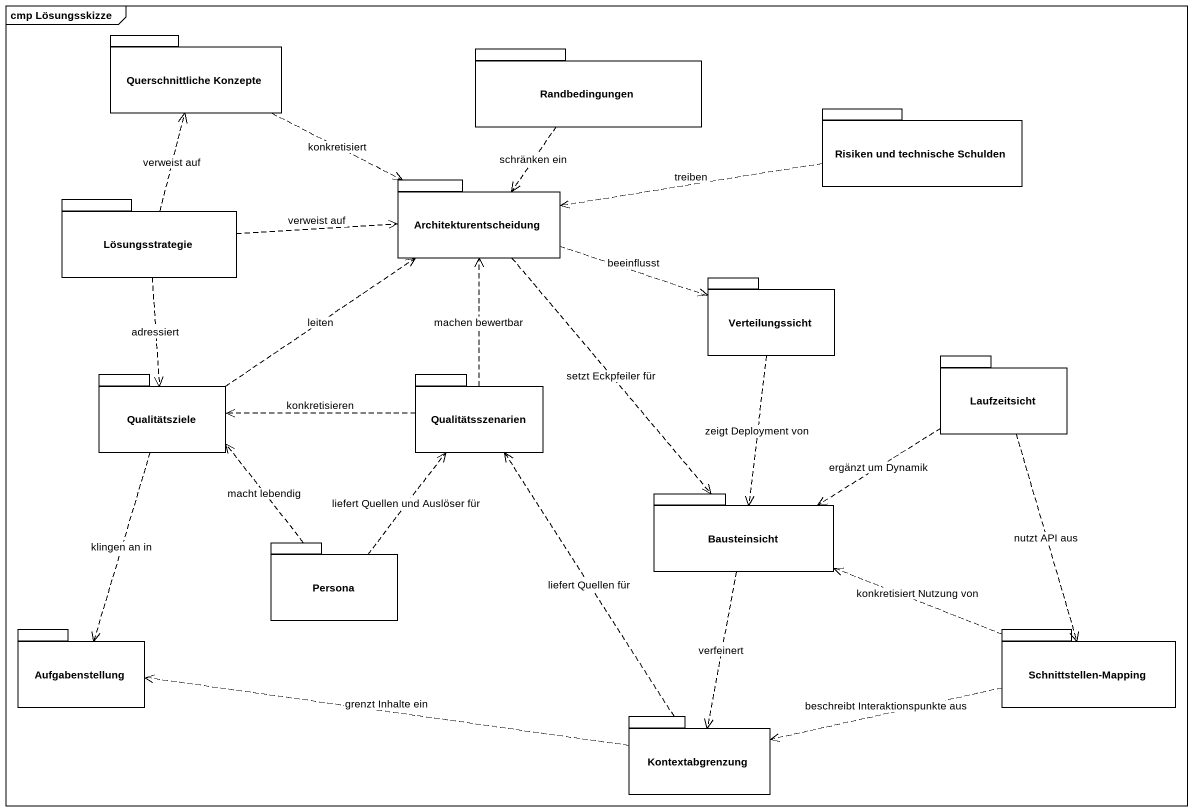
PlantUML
@startuml
mainframe cmp Lösungsskizze
package "Querschnittliche Konzepte" as Querschnittliche_Konzepte {
}
package Randbedingungen {
}
package "Risiken und technische Schulden" as Risiken_und_technische {
}
package Lösungsstrategie {
}
package Architekturentscheidung {
}
package Verteilungssicht {
}
package Qualitätsziele {
}
package Qualitätsszenarien {
}
package Laufzeitsicht {
}
package Bausteinsicht {
}
package Persona {
}
package Aufgabenstellung {
}
package "Schnittstellen-Mapping" as Schnittstellen_Mapping {
}
package Kontextabgrenzung {
}
Querschnittliche_Konzepte .right.> Architekturentscheidung : konkretisiert
Randbedingungen ..> Architekturentscheidung : schränken ein
Risiken_und_technische .left.> Architekturentscheidung : treiben
Lösungsstrategie .up.> Querschnittliche_Konzepte : verweist auf
Lösungsstrategie .right.> Architekturentscheidung : verweist auf
Lösungsstrategie ..> Qualitätsziele : adressiert
Architekturentscheidung .right.> Verteilungssicht : beeinflusst
Architekturentscheidung ..> Bausteinsicht : setzt Eckpfeiler für
Verteilungssicht ..> Bausteinsicht : zeigt Deployment von
Qualitätsziele .up.> Architekturentscheidung : leiten
Qualitätsziele ..> Aufgabenstellung : klingen an in
Qualitätsszenarien .up.> Architekturentscheidung : machen bewertbar
Qualitätsszenarien .left.> Qualitätsziele : konkretisieren
Laufzeitsicht .left.> Bausteinsicht : ergänzt um Dynamik
Laufzeitsicht ..> Schnittstellen_Mapping : nutzt API aus
Bausteinsicht ..> Kontextabgrenzung : verfeinert
Persona .up.> Qualitätsziele : macht lebendig
Persona .up.> Qualitätsszenarien : liefert Quellen und Auslöser für
Schnittstellen_Mapping .left.> Bausteinsicht : konkretisiert Nutzung von
Schnittstellen_Mapping .left.> Kontextabgrenzung : beschreibt Interaktionspunkte aus
Kontextabgrenzung .up.> Qualitätsszenarien : liefert Quellen für
Kontextabgrenzung .left.> Aufgabenstellung : grenzt Inhalte ein
@enduml
